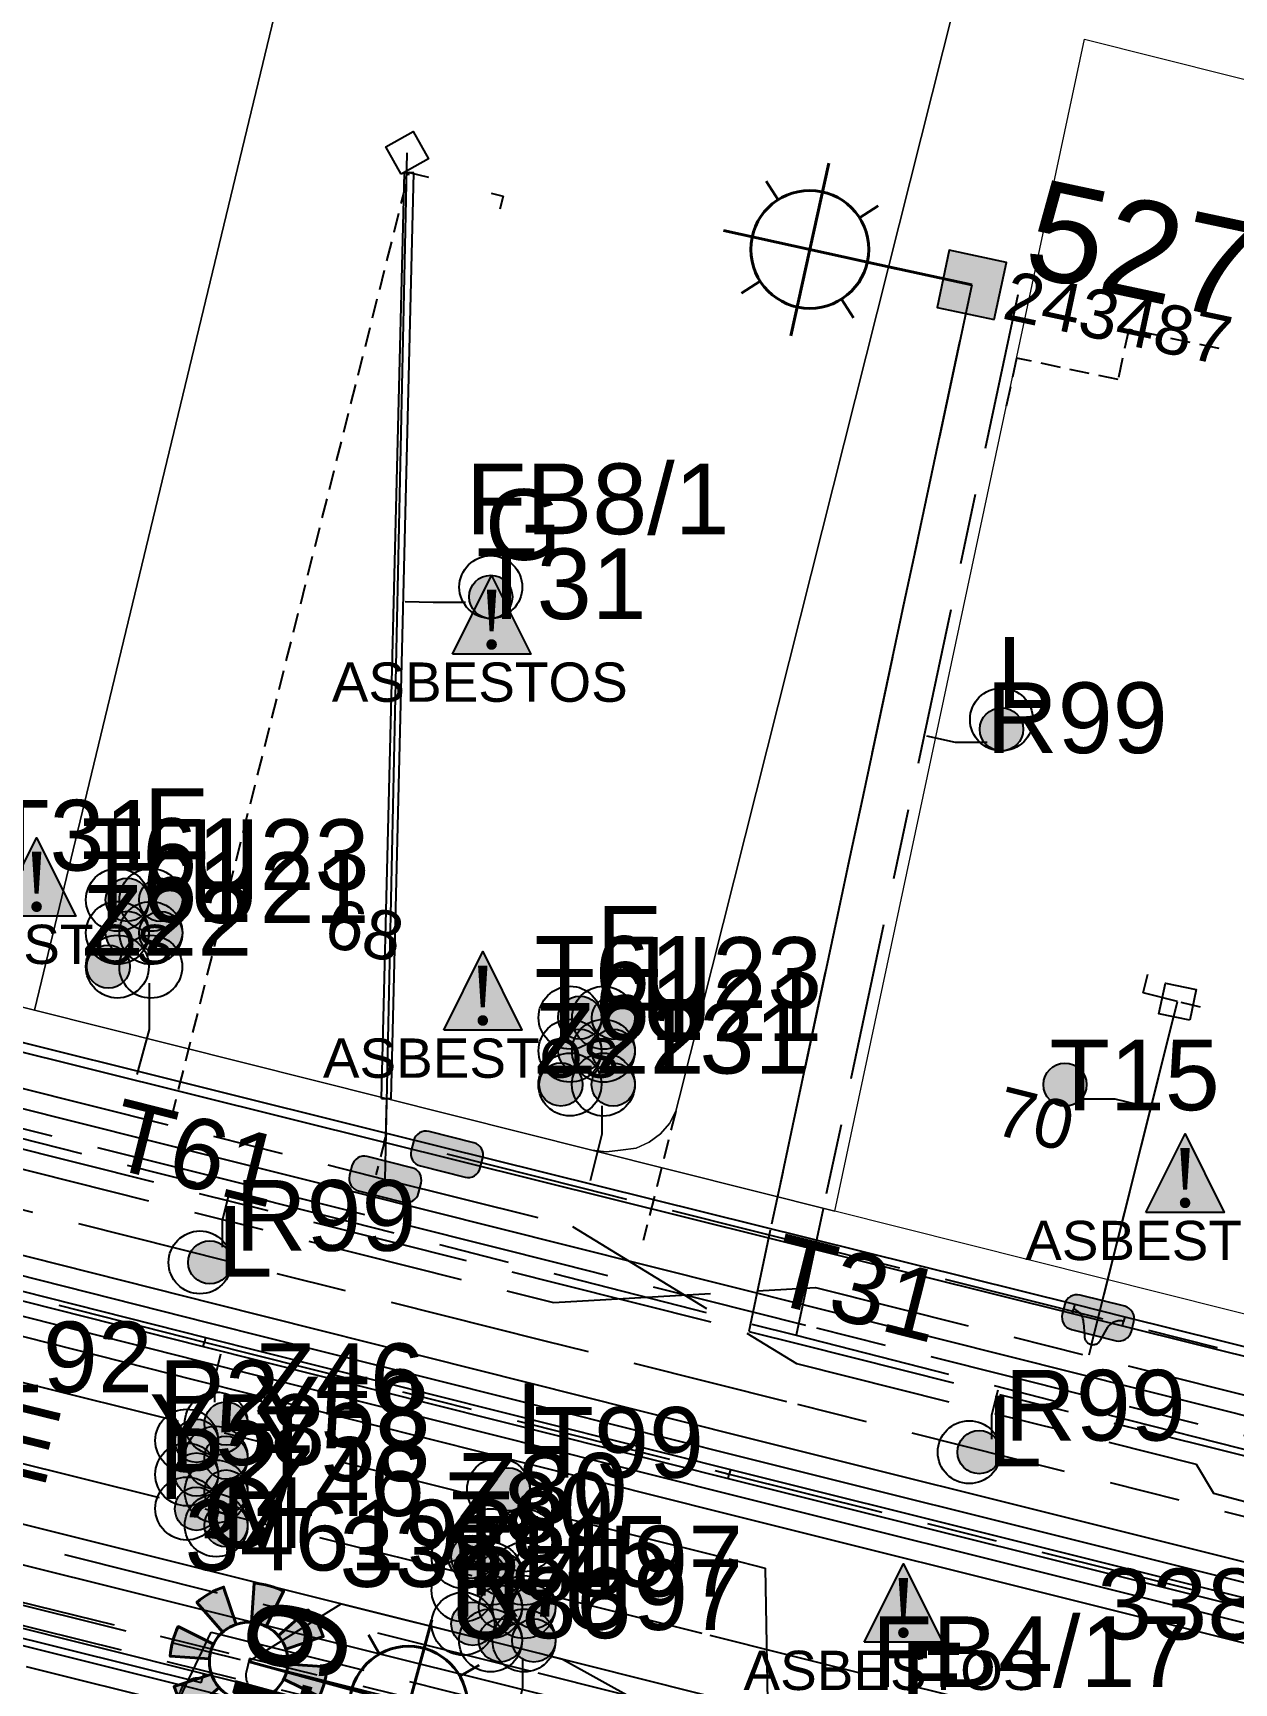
# Model space of a CAD drawing. Header units: metres. Extents: x 313711 to 315840, y 6256069 to 6257554.
# Drawn here: x 315315.64 to 315346.19, y 6256510.59 to 6256552.59 of the extents above; entities that cross this region are included whole.
import ezdxf
from ezdxf.enums import TextEntityAlignment as Align

# ---------------------------------------------------------------- set-up
doc = ezdxf.new("R2010")
doc.units = ezdxf.units.M
doc.linetypes.add('Cable Exist UG', pattern=[8.2, 4, -1.2, 1.8, -1.2])
doc.linetypes.add('DASHED', pattern=[0.75, 0.5, -0.25])
doc.layers.get('0').update_dxf_attribs({"color": 6})
for name, color, linetype in [('_User DUCT CONFIGS', 7, 'Continuous'), ('_User EARTHING', 7, 'Continuous'), ('Duct_SP_EXT', 7, 'Continuous'), ('Equip_LV_EXT', 7, 'Continuous'), ('Equip_SP_SL_EXT', 7, 'Continuous'), ('Mains_HV_EXT', 7, 'Continuous'), ('Mains_HV_MOD', 3, 'Continuous'), ('Mains_LV_EXT', 7, 'Continuous'), ('Mains_SL_EXT', 7, 'Continuous'), ('Mains_TR_EXT', 7, 'Continuous'), ('Services_SP_EXT', 7, 'Continuous'), ('SupportsUG_SP_LV_SL_EXT', 7, 'Continuous'), ('Trench_SP_EXT', 7, 'Continuous'), ('UG_Details_SP_MISC', 7, 'Continuous')]:
    doc.layers.add(name, color=color, linetype=linetype)
for name, color, linetype, lineweight in [('Cadastre Land Parcels_SP_EXT', 9, 'Continuous', 5), ('Cadastre Road Names_SP_HV_LV_SL_EXT', 9, 'Continuous', 5), ('Cadastre Roads_SP_EXT', 9, 'Continuous', 5)]:
    doc.layers.add(name, color=color, linetype=linetype, lineweight=lineweight)
doc.layers.add('UNKNOWN_FEATURES', color=1, linetype='DASHED', plot=False)
doc.styles.add('COLUMN_LABEL', font='arial.ttf')
doc.styles.add('iecARIAL', font='arial.ttf', dxfattribs={"height": 2})
doc.styles.add('iecNAME', font='times.ttf')
doc.styles.add('POLE_LABEL', font='arial.ttf')
doc.styles.get("Standard").update_dxf_attribs({"font": 'arial.ttf'})
doc.linetypes.add('Cable E UG', pattern='A,6,-0.5,["E",Standard,S=1.7,R=0,X=0.5,Y=-1],-2.9', length=9.4)
doc.linetypes.add('Cable P UG', pattern='A,6,-0.5,["P",Standard,S=1.7,R=0,X=0.5,Y=-1],-2.9', length=9.4)

# ---------------------------------------------------------------- blocks, each defined once
blk = doc.blocks.new('COLUMN_EXT')
blk.add_hatch(color=256).paths.add_polyline_path([(-1.485, 1.485), (-1.485, -1.485), (1.485, -1.485), (1.485, 1.485)])
blk.add_lwpolyline([(-1.485, -1.485), (1.485, -1.485), (1.485, 1.485), (-1.485, 1.485)], close=True)
for tag, height, style, flags, p in [('ASSET_NUM', 2.5, 'COLUMN_LABEL', 8, (2, 2)), ('STRUCTURE_PLANT_NUMBER', 0.2, 'POLE_LABEL', 9, (1.813, 0.031)), ('STREET_CODE', 0.2, 'COLUMN_LABEL', 9, (1.813, -0.2))]:
    blk.add_attdef(tag, text='', height=height, dxfattribs=dict(style=style, flags=flags)).set_placement(p, align=Align.MIDDLE_LEFT)
at = {"flags": 9}
for tag, p in [('OWNED_BY', (1.813, -0.6)), ('STATE', (1.813, -0.8)), ('COLUMN_TYPE', (1.813, -0.4)), ('STREETNAME', (1.813, -1.6)), ('USAGE', (1.813, -1)), ('LEGEND', (1.813, -1.2)), ('LOCATION', (1.813, -1.4)), ('SUBURB', (1.813, -1.8)), ('NOTES', (1.813, -2))]:
    blk.add_attdef(tag, text='', height=0.2, dxfattribs=at).set_placement(p, align=Align.MIDDLE_LEFT)
at = {"flags": 1}
blk.add_attdef('Z', (1.813, -2.351), '', height=0.2, dxfattribs=at)
blk = doc.blocks.new('DUCT_EXT')
blk.add_circle((0, 0.8), 0.8)
at = {"flags": 1}
blk.add_attdef('Z', (0, 0), '', height=0.2, dxfattribs=at)
at = {"flags": 9}
for tag, p in [('DUCT_CODE', (0, 0)), ('XSECT_TYPE', (0, -0.2)), ('FB_REFERENCE', (0, -0.4)), ('STATE', (0, -0.6)), ('NOTES', (0, -0.8))]:
    blk.add_attdef(tag, text='', height=0.2, dxfattribs=at).set_placement(p, align=Align.MIDDLE_LEFT)
blk = doc.blocks.new('SL_LANTERN_EXT')
at = {"lineweight": 40}
for p, q in [((0, 1.968), (0, 6.468)), ((-1.459, 5.676), (-1.061, 5.278)), ((1.458, 5.676), (1.06, 5.278)), ((-2.25, 4.218), (2.25, 4.218)), ((-1.459, 2.759), (-1.061, 3.157)), ((1.458, 2.759), (1.06, 3.157)), ((0, 0), (0, 2.721))]:
    blk.add_line(p, q, dxfattribs=at)
blk.add_circle((0, 4.218), 1.5, dxfattribs=at)
at = {"style": 'iecARIAL', "flags": 8}
blk.add_attdef('ASSET_NUM', (1.5, 1.5), '', height=2.5, dxfattribs=at)
for tag, p, height, flags in [('CONSTRUCTED_VOLTAGE', (0.981, -0.653), 0.2, 9), ('CONTROL_TYPE', (0.981, -0.853), 0.2, 9), ('LNUMBER', (2.181, -3.253), 2.5, 8), ('LANTERN_PURPOSE', (0.981, -1.053), 0.2, 9), ('LANTERN_TYPE', (0.981, -1.253), 0.2, 9), ('NO_PHASES', (0.981, -1.453), 0.2, 9), ('OPERATING_VOLTAGE', (0.981, -1.653), 0.2, 9), ('ORIENTATION', (0.981, -1.853), 0.2, 9), ('OWNED_BY', (0.981, -2.053), 0.2, 9), ('STATE', (0.981, -2.253), 0.2, 9), ('CEXIST', (0.981, -2.653), 0.2, 9), ('USAGE', (0.981, -2.453), 0.2, 9), ('CNEW', (0.981, -2.853), 0.2, 9), ('CNUMBER', (0.981, -3.053), 0.2, 9), ('CREMOVE', (0.981, -3.253), 0.2, 9), ('CREPLACE', (0.981, -3.453), 0.2, 9), ('LKINGHEIGHT', (0.981, -3.653), 0.2, 9), ('LBRACKET', (0.981, -3.853), 0.2, 9), ('LBRACKETVOCAB', (0.981, -4.053), 0.2, 9), ('LCATEGORY', (0.981, -4.253), 0.2, 9), ('LCHARGE1', (0.981, -4.453), 0.2, 9), ('LCHARGE1PERCENT', (0.981, -4.653), 0.2, 9), ('LCHARGE2', (0.981, -4.853), 0.2, 9), ('LCHARGE2PERCENT', (0.981, -5.053), 0.2, 9), ('LCHARGE3', (0.981, -5.253), 0.2, 9), ('LCHARGE3PERCENT', (0.981, -5.453), 0.2, 9), ('LEXIST', (0.981, -5.653), 0.2, 9), ('LLAMP', (0.981, -5.853), 0.2, 9), ('LLAMPVOCAB', (0.981, -6.053), 0.2, 9), ('LMAST', (0.981, -6.253), 0.2, 9), ('LMASTVOCAB', (0.981, -6.453), 0.2, 9), ('LNEW', (0.981, -6.653), 0.2, 9), ('LANTNUMBER', (0.981, -6.853), 0.2, 9), ('LOUTREACH', (0.981, -7.253), 0.2, 9), ('LOUTREACHVOCAB', (0.981, -7.453), 0.2, 9), ('LRATECODE', (0.981, -7.653), 0.2, 9), ('LREMOVE', (0.981, -7.853), 0.2, 9), ('LREPLACE', (0.981, -8.053), 0.2, 9), ('LTYPE', (0.981, -8.253), 0.2, 9), ('LTYPEVOCAB', (0.981, -8.453), 0.2, 9), ('LEGEND', (0.981, -8.653), 0.2, 9), ('LOCATION', (0.981, -8.853), 0.2, 9), ('STREETNAME', (0.981, -9.253), 0.2, 9), ('NOTES', (0.981, -9.053), 0.2, 9), ('SUBURB', (0.981, -9.453), 0.2, 1)]:
    blk.add_attdef(tag, p, '', height=height, dxfattribs=dict(flags=flags))
blk = doc.blocks.new('SL_NIGHTWATCH_EXT')
at = {"lineweight": 40}
h = blk.add_hatch(color=256, dxfattribs=at)
h.paths.add_polyline_path([(0.387, 1.962, 0.098491), (-0.394, 1.961), (-0.197, 0.98, -0.098491), (0.193, 0.981)])
h.paths.add_polyline_path([(0.554, 0.832, -0.098491), (0.83, 0.557), (1.661, 1.114, 0.098491), (1.108, 1.665)])
h.paths.add_polyline_path([(0.98, 0.197, -0.098491), (0.981, -0.193), (1.962, -0.387, 0.098491), (1.961, 0.394)])
h.paths.add_polyline_path([(0.832, -0.554, -0.098491), (0.557, -0.83), (1.114, -1.661, 0.098491), (1.665, -1.108)])
h.paths.add_polyline_path([(-0.193, -0.981), (-0.387, -1.962, 0.098491), (0.394, -1.961), (0.197, -0.98, -0.098491)])
h.paths.add_polyline_path([(-0.83, -0.557), (-1.661, -1.114, 0.098491), (-1.108, -1.665), (-0.554, -0.832, -0.098491)])
h.paths.add_polyline_path([(-0.981, 0.193), (-1.962, 0.387, 0.098491), (-1.961, -0.394), (-0.98, -0.197, -0.098491)])
h.paths.add_polyline_path([(-1.114, 1.661, 0.098491), (-1.665, 1.108), (-0.832, 0.554, -0.098491), (-0.557, 0.83)])
for p, q in [((-1.165, 1.626), (-1.165, 1.626, 0)), ((-1.103, 1.644), (-1.103, 1.644, 0)), ((1.082, 1.626), (1.082, 1.626, 0)), ((1.965, -0.374), (1.965, -0.374, 0)), ((-0.856, -0.574), (-0.856, -0.574, 0)), ((0.819, -0.574), (0.819, -0.574, 0)), ((1.131, -1.65), (1.131, -1.65, 0))]:
    blk.add_line(p, q, dxfattribs=at)
for points in [[(-0.197, 0.98, -0.098491), (0.193, 0.981), (0.387, 1.962, 0.098491), (-0.394, 1.961)], [(-0.557, 0.83, 0.098491), (-0.832, 0.554), (-1.665, 1.108, -0.098491), (-1.114, 1.661)], [(0.83, 0.557), (1.661, 1.114, 0.098491), (1.108, 1.665), (0.554, 0.832, -0.098491)], [(-0.981, 0.193, 0.098491), (-0.98, -0.197), (-1.961, -0.394, -0.098491), (-1.962, 0.387)], [(0.981, -0.193), (1.962, -0.387, 0.098491), (1.961, 0.394), (0.98, 0.197, -0.098491)], [(-0.83, -0.557, 0.098491), (-0.554, -0.832), (-1.108, -1.665, -0.098491), (-1.661, -1.114)], [(0.557, -0.83), (1.114, -1.661, 0.098491), (1.665, -1.108), (0.832, -0.554, -0.098491)], [(0.197, -0.98), (0.394, -1.961, -0.098491), (-0.387, -1.962), (-0.193, -0.981, 0.098491)]]:
    blk.add_lwpolyline(points, format="xyb", close=True, dxfattribs=at)
blk.add_circle((0, 0), 1, dxfattribs=at)
blk = doc.blocks.new('CCP_EXT')
at = {"flags": 9}
for tag, p in [('OWNED_BY', (0, -1)), ('USAGE', (0, -1.2)), ('LEGEND', (0, -1.4)), ('LIFE_SUPPORT', (0, -1.6)), ('STATE', (0, -1.8)), ('NOTES', (0, -2))]:
    blk.add_attdef(tag, text='', height=0.2, dxfattribs=at).set_placement(p, align=Align.MIDDLE_LEFT)
blk.add_wipeout([(0, 0.566), (0.566, 0), (0, -0.566), (-0.566, 0)])
blk.add_lwpolyline([(-0.566, 0), (0, 0.566), (0.566, 0), (0, -0.566), (-0.566, 0)])
at = {"flags": 1}
blk.add_attdef('Z', (0, 0), '', height=0.2, dxfattribs=at)
at = {"flags": 9}
for tag, p in [('CCP_TYPE', (0, 0)), ('CONSTRUCTED_VOLTAGE', (0, -0.2)), ('NO_PHASES', (0, -0.4)), ('OPERATING_VOLTAGE', (0, -0.6)), ('ORIENTATION', (0, -0.8))]:
    blk.add_attdef(tag, text='', height=0.2, dxfattribs=at).set_placement(p, align=Align.MIDDLE_LEFT)
blk = doc.blocks.new('LV_STJ_EXT')
h = blk.add_hatch(color=256)
edge = h.paths.add_edge_path()
edge.add_ellipse((-0.586, 0.131), major_axis=(0.226, 0.226), ratio=1, start_angle=45, end_angle=135)
edge.add_line((-0.906, 0.131), (-0.906, -0.131))
edge.add_ellipse((-0.586, -0.131), major_axis=(0.226, 0.226), ratio=1, start_angle=135, end_angle=225)
edge.add_line((-0.586, -0.451), (0.586, -0.451))
edge.add_ellipse((0.586, -0.131), major_axis=(-0.226, 0.226), ratio=1, start_angle=135, end_angle=225)
edge.add_line((0.906, -0.131), (0.906, 0.131))
edge.add_ellipse((0.586, 0.131), major_axis=(-0.226, 0.226), ratio=1, start_angle=225, end_angle=315)
edge.add_line((0.586, 0.451), (-0.586, 0.451))
blk.add_lwpolyline([(-0.906, 0.131), (-0.906, -0.131, 0.414214), (-0.586, -0.451), (0.586, -0.451, 0.414214), (0.906, -0.131), (0.906, 0.131, 0.414214), (0.586, 0.451), (-0.586, 0.451, 0.414214)], format="xyb", close=True)
at = {"flags": 1}
blk.add_attdef('Z', (0, 0), '', height=0.2, dxfattribs=at)
at = {"flags": 9}
for tag, p in [('ORIENTATION', (0, 0)), ('USAGE', (0, -0.2)), ('LEGEND', (0, -0.4)), ('NOTES', (0, -0.6))]:
    blk.add_attdef(tag, text='', height=0.2, dxfattribs=at).set_placement(p, align=Align.MIDDLE_LEFT)
blk = doc.blocks.new('WARNING_FEATURE_EXT')
h = blk.add_hatch(color=2)
h.dxf.hatch_style = 1
h.paths.add_polyline_path([(0.001, 1.995), (-0.994, -0.001), (0.997, -0.001)])
at = {"color": 18, "true_color": 0x000000}
blk.add_lwpolyline([(-0.994, -0.001), (0.001, 1.995), (0.997, -0.001)], close=True, dxfattribs=at)
at = {"color": 18, "true_color": 0x000000, "insert": (0.001, 0.872), "char_height": 1.5, "attachment_point": 5, "line_spacing_factor": 1.5, "style": 'iecNAME'}
blk.add_mtext_dynamic_manual_height_columns('!', width=1.5, gutter_width=4, heights=[0], dxfattribs=at)
at = {"color": 2, "flags": 1}
for tag, p in [('STATE', (1.191, 2.008)), ('HAZMAT_ID', (1.191, 0.723))]:
    blk.add_attdef(tag, p, '', height=0.8, dxfattribs=at)
at = {"color": 2}
blk.add_attdef('WARNING_TYPE', text='', height=1, dxfattribs=at).set_placement((-4.067, -1.217), (4.875, -1.217), align=Align.ALIGNED)
at = {"color": 2, "flags": 1}
blk.add_attdef('WARNING_DESC', text='', height=0.8, dxfattribs=at).set_placement((1.191, -0.562), align=Align.MIDDLE_CENTER)
blk = doc.blocks.new('CABLE_LARGE_EXT')
h = blk.add_hatch(color=256)
edge = h.paths.add_edge_path()
edge.add_arc((0, 0.55), 0.55, 0, 360)
blk.add_circle((0, 0.55), 0.55)
at = {"flags": 1}
blk.add_attdef('Z', (0, 0), '', height=0.2, dxfattribs=at)
at = {"flags": 9}
for tag, p in [('COND_CODE', (0, 0)), ('STATE', (0, -0.4)), ('FB_REFERENCE', (0, -0.2)), ('XSECT_SIZE', (0, -0.6)), ('NOTES', (0, -0.8))]:
    blk.add_attdef(tag, text='', height=0.2, dxfattribs=at).set_placement(p, align=Align.MIDDLE_LEFT)

msp = doc.modelspace()

# ---------------------------------------------------------------- linework, layer by layer
at = {"layer": '_User DUCT CONFIGS'}
for points in [[(315326.641, 6256538.095), (315325.815, 6256538.095), (315325.105, 6256538.112)], [(315339.914, 6256534.531), (315339.105, 6256534.531), (315338.374, 6256534.688)], [(315318.594, 6256528.403), (315318.594, 6256527.226), (315318.283, 6256526.078)], [(315330.11, 6256525.285), (315330.11, 6256524.56), (315329.81, 6256523.37)], [(315342.223, 6256525.464), (315343.161, 6256525.464), (315343.996, 6256525.255)], [(315320.462, 6256521.682), (315320.462, 6256522.374), (315320.631, 6256523.043)], [(315320.262, 6256517.737), (315320.262, 6256518.34), (315320.419, 6256518.972)], [(315340.031, 6256516.801), (315340.031, 6256517.414), (315340.194, 6256518.054)], [(315328.076, 6256515.089), (315328.076, 6256514.655)], [(315328.09, 6256511.179), (315328.09, 6256510.473), (315327.885, 6256509.62)]]:
    msp.add_lwpolyline(points, dxfattribs=at)
at = {"layer": 'Cadastre Land Parcels_SP_EXT', "linetype": 'Continuous'}
msp.add_lwpolyline([(315277.568, 6256602.036), (315262.882, 6256544.759), (315261.973, 6256541.215), (315282.662, 6256536.014), (315280.463, 6256539.71), (315286.514, 6256563.328), (315290.231, 6256565.54), (315305.082, 6256561.808), (315322.818, 6256557.349), (315339.07, 6256553.264), (315332.073, 6256525.481), (315331.989, 6256525.145), (315331.83, 6256524.837), (315331.602, 6256524.572), (315331.315, 6256524.359), (315330.984, 6256524.206), (315330.585, 6256524.151), (315330.226, 6256524.111), (315329.854, 6256524.154), (315336.032, 6256522.601), (315342.385, 6256552.434), (315357.444, 6256548.648), (315376.281, 6256543.913)], dxfattribs=at)
for points in [[(315322.818, 6256557.349), (315305.082, 6256561.808), (315297.572, 6256532.267), (315315.676, 6256527.716), (315322.818, 6256557.349)], [(315329.854, 6256524.154), (315330.226, 6256524.111), (315330.585, 6256524.151), (315330.984, 6256524.206), (315331.315, 6256524.359), (315331.602, 6256524.572), (315331.83, 6256524.837), (315331.989, 6256525.145), (315332.073, 6256525.481), (315339.07, 6256553.264), (315322.818, 6256557.349), (315315.676, 6256527.716), (315329.854, 6256524.154)], [(315351.053, 6256518.826), (315336.032, 6256522.601), (315342.385, 6256552.434), (315357.444, 6256548.648), (315351.053, 6256518.826)]]:
    msp.add_lwpolyline(points, close=True, dxfattribs=at)
at = {"layer": 'Duct_SP_EXT'}
for p, q in [((315311.115, 6256527.708), (315324.574, 6256524.357)), ((315311.173, 6256527.941), (315324.632, 6256524.59)), ((315324.508, 6256525.47), (315324.628, 6256525.468)), ((315324.748, 6256525.465), (315324.628, 6256525.468)), ((315324.574, 6256524.357), (315324.603, 6256524.473)), ((315324.574, 6256524.357), (315324.603, 6256524.473)), ((315324.574, 6256524.357), (315342.081, 6256519.998)), ((315324.632, 6256524.59), (315324.603, 6256524.473)), ((315324.632, 6256524.59), (315324.603, 6256524.473)), ((315324.632, 6256524.59), (315342.139, 6256520.231)), ((315308.379, 6256522.336), (315320.029, 6256519.386)), ((315308.321, 6256522.104), (315319.971, 6256519.154)), ((315342.081, 6256519.998), (315342.11, 6256520.114)), ((315342.081, 6256519.998), (315342.11, 6256520.114)), ((315342.139, 6256520.231), (315342.11, 6256520.114)), ((315342.139, 6256520.231), (315342.11, 6256520.114)), ((315342.139, 6256520.231), (315343.412, 6256519.914)), ((315342.081, 6256519.998), (315343.354, 6256519.681)), ((315343.354, 6256519.681), (315343.383, 6256519.797)), ((315343.354, 6256519.681), (315343.383, 6256519.797)), ((315343.354, 6256519.681), (315350.58, 6256517.882)), ((315343.412, 6256519.914), (315343.383, 6256519.797)), ((315343.412, 6256519.914), (315343.383, 6256519.797)), ((315343.412, 6256519.914), (315350.638, 6256518.114)), ((315319.971, 6256519.154), (315320, 6256519.27)), ((315320.029, 6256519.386), (315320, 6256519.27)), ((315320.029, 6256519.386), (315333.379, 6256516.026)), ((315319.971, 6256519.154), (315333.321, 6256515.794)), ((315333.321, 6256515.794), (315333.35, 6256515.91)), ((315333.379, 6256516.026), (315333.35, 6256515.91)), ((315333.379, 6256516.026), (315353.749, 6256510.936)), ((315333.321, 6256515.794), (315353.691, 6256510.704)), ((315319.98, 6256510.825), (315313.98, 6256512.325)), ((315319.922, 6256510.593), (315313.921, 6256512.092)), ((315319.922, 6256510.593), (315319.951, 6256510.709)), ((315319.922, 6256510.593), (315319.951, 6256510.709)), ((315319.98, 6256510.825), (315319.951, 6256510.709)), ((315319.98, 6256510.825), (315319.951, 6256510.709)), ((315321.316, 6256510.491), (315319.98, 6256510.825))]:
    msp.add_line(p, q, dxfattribs=at)
at = {"layer": 'Mains_HV_EXT', "linetype": 'Cable Exist UG'}
msp.add_lwpolyline([(315486.401, 6256469.558), (315483.364, 6256470.302), (315478.348, 6256471.53), (315474.75, 6256474.469), (315454.289, 6256479.476), (315454.289, 6256479.476), (315424.667, 6256486.791), (315402.82, 6256492.258), (315397.456, 6256493.598), (315386.619, 6256496.306), (315359.642, 6256503.047), (315353.72, 6256504.528), (315332.372, 6256509.869), (315328.29, 6256510.892), (315314.484, 6256514.343), (315295.985, 6256518.972), (315272.557, 6256524.833)], dxfattribs=at)
at = {"layer": 'Mains_HV_MOD', "linetype": 'Cable Exist UG'}
msp.add_lwpolyline([(315279.891, 6256534.665), (315282.938, 6256526.359), (315296.956, 6256522.853), (315315.455, 6256518.223), (315329.261, 6256514.773), (315333.344, 6256513.749), (315334.263, 6256513.519), (315334.518, 6256498.308), (315328.997, 6256476.09)], dxfattribs=at)
at = {"layer": 'Mains_LV_EXT', "linetype": 'Cable Exist UG'}
for points in [[(315312.073, 6256526.56), (315315.189, 6256525.777), (315324.601, 6256523.412)], [(315342.732, 6256519.886), (315335.789, 6256521.632), (315329.611, 6256523.185), (315326.172, 6256524.049)], [(315324.601, 6256523.412), (315329.367, 6256522.215), (315335.057, 6256518.722), (315335.057, 6256518.722), (315345.229, 6256516.166), (315345.665, 6256515.426), (315347.479, 6256514.942), (315348.141, 6256515.434), (315348.141, 6256515.434), (315350.078, 6256514.947), (315367.58, 6256510.548), (315387.64, 6256505.492), (315391.727, 6256504.496), (315391.919, 6256504.129), (315393.733, 6256503.667), (315394.165, 6256503.901), (315403.462, 6256501.635), (315414.441, 6256498.959)], [(315319.353, 6256510.034), (315313.757, 6256511.433), (315313.757, 6256511.433), (315295.257, 6256516.062), (315295.257, 6256516.062), (315279.815, 6256519.925)], [(315351.11, 6256517.781), (315350.809, 6256517.856), (315342.732, 6256519.886)], [(315319.298, 6256510.047), (315320.174, 6256511.89), (315320.174, 6256511.89), (315328.047, 6256509.922), (315332.129, 6256508.899), (315355.625, 6256503.02)]]:
    msp.add_lwpolyline(points, dxfattribs=at)
at = {"layer": 'Mains_SL_EXT', "linetype": 'Cable Exist UG'}
for points in [[(315339.519, 6256546.177), (315333.847, 6256519.542)], [(315295.093, 6256529.281), (315296.718, 6256528.873), (315314.823, 6256524.322), (315329.001, 6256520.76), (315333.847, 6256519.542)], [(315266.077, 6256524.907), (315295.621, 6256517.517), (315314.12, 6256512.888), (315321.126, 6256511.137)], [(315333.847, 6256519.542), (315335.179, 6256519.207), (315346.838, 6256516.277)], [(315321.126, 6256511.137), (315323.475, 6256512.611), (315329.112, 6256511.202), (315333.791, 6256508.605), (315334.24, 6256507.856), (315362.084, 6256500.891)], [(315321.126, 6256511.137), (315328.372, 6256509.326), (315332.352, 6256507.116), (315334.942, 6256502.802), (315335.019, 6256498.25), (315328.94, 6256473.891), (315328.488, 6256474.012), (315327.235, 6256473.254)]]:
    msp.add_lwpolyline(points, dxfattribs=at)
at = {"layer": 'Trench_SP_EXT', "linetype": 'Cable Exist UG'}
for points in [[(315340.693, 6256545.927), (315335.739, 6256522.664), (315335.053, 6256519.443)], [(315295.171, 6256529.593), (315297.103, 6256529.101), (315335.053, 6256519.443)], [(315324.628, 6256525.468), (315324.603, 6256524.473)], [(315266.064, 6256524.847), (315321.148, 6256511.218)], [(315335.053, 6256519.443), (315346.878, 6256516.434)]]:
    msp.add_lwpolyline(points, dxfattribs=at)
for points in [[(315342.11, 6256520.114, -0.327829), (315342.361, 6256519.756), (315342.361, 6256519.756), (315342.385, 6256519.437), (315342.385, 6256519.437, 0.844116), (315342.8, 6256519.334), (315342.8, 6256519.334), (315342.983, 6256519.653), (315342.983, 6256519.653, -0.319035), (315343.383, 6256519.797)], [(315321.148, 6256511.218), (315321.059, 6256510.862), (315321.059, 6256510.862, 0.302661), (315321.287, 6256510.375)], [(315328.238, 6256473.019), (315335.016, 6256499.525), (315335.341, 6256500.798), (315335.341, 6256500.798, 0.429579), (315330.83, 6256508.822), (315330.83, 6256508.822), (315321.148, 6256511.218)], [(315318.886, 6256508.398), (315319.381, 6256510.378), (315319.381, 6256510.378, -0.388331), (315319.951, 6256510.709)]]:
    msp.add_lwpolyline(points, format="xyb", dxfattribs=at)
at = {"layer": 'UG_Details_SP_MISC', "linetype": 'Cable Exist UG', "flags": 128}
msp.add_lwpolyline([(315339.21, 6256544.725), (315334.429, 6256522.274)], dxfattribs=at)
at = {"layer": 'UNKNOWN_FEATURES'}
for points in [[(315327.292, 6256548.513), (315327.598, 6256548.437), (315327.515, 6256548.105)], [(315345.809, 6256544.557), (315343.512, 6256545.046), (315343.24, 6256543.767), (315340.657, 6256544.317), (315340.387, 6256543.05)], [(315331.989, 6256525.145), (315331.629, 6256523.708), (315331.163, 6256521.857)], [(315324.603, 6256524.473), (315324.365, 6256523.525)], [(315342.561, 6256519.208), (315342.494, 6256518.939)]]:
    msp.add_lwpolyline(points, dxfattribs=at)

# ---------------------------------------------------------------- block references
at = {"layer": '_User DUCT CONFIGS'}
for name, p in [('DUCT_EXT', (315327.284, 6256537.687)), ('CABLE_LARGE_EXT', (315327.284, 6256537.687)), ('DUCT_EXT', (315340.275, 6256534.316))]:
    msp.add_blockref(name, p, dxfattribs=at)
for name, p, rotation in [('CABLE_LARGE_EXT', (315340.275, 6256534.316), 359.9537185264314), ('DUCT_EXT', (315318.588, 6256530.527), 90.0000000000002), ('CABLE_LARGE_EXT', (315318.588, 6256530.527), 89.95371849291912), ('DUCT_EXT', (315319.439, 6256530.525), 90.0000000000002), ('CABLE_LARGE_EXT', (315319.439, 6256530.525), 90.0000000000002), ('DUCT_EXT', (315318.588, 6256529.685), 89.94547106992339), ('CABLE_LARGE_EXT', (315318.588, 6256529.685), 89.95371849291912), ('DUCT_EXT', (315319.439, 6256529.683), 90.0000000000002), ('CABLE_LARGE_EXT', (315319.439, 6256529.683), 89.95371849291912), ('DUCT_EXT', (315318.586, 6256528.826), 89.94547106992339), ('CABLE_LARGE_EXT', (315318.106, 6256528.826), 89.95371849291912), ('DUCT_EXT', (315319.437, 6256528.824), 90.0000000000002), ('DUCT_EXT', (315330.1, 6256527.527), 90.0000000000002), ('CABLE_LARGE_EXT', (315330.1, 6256527.527), 89.95371849291912), ('DUCT_EXT', (315330.952, 6256527.525), 90.0000000000002), ('CABLE_LARGE_EXT', (315330.952, 6256527.525), 90.0000000000002), ('DUCT_EXT', (315330.1, 6256526.685), 89.94547106992339), ('CABLE_LARGE_EXT', (315330.1, 6256526.685), 89.95371849291912), ('DUCT_EXT', (315330.951, 6256526.683), 90.0000000000002), ('CABLE_LARGE_EXT', (315330.951, 6256526.683), 89.95371849291912), ('DUCT_EXT', (315330.098, 6256525.826), 89.94547106992339), ('CABLE_LARGE_EXT', (315329.618, 6256525.826), 89.95371849291912), ('DUCT_EXT', (315330.949, 6256525.824), 90.0000000000002), ('CABLE_LARGE_EXT', (315330.949, 6256525.824), 89.95371849291912), ('CABLE_LARGE_EXT', (315341.89, 6256525.272), 0.003713381754806735), ('DUCT_EXT', (315320.688, 6256521.298), 90.0000000000002), ('CABLE_LARGE_EXT', (315320.688, 6256521.298), 89.95371849291912), ('DUCT_EXT', (315321.1, 6256517.196), 90.0000000000002), ('DUCT_EXT', (315320.35, 6256516.758), 89.73288901136623), ('CABLE_LARGE_EXT', (315321.1, 6256517.196), 89.99901735989029), ('CABLE_LARGE_EXT', (315320.351, 6256516.758), 90.0000000000002), ('DUCT_EXT', (315340.256, 6256516.468), 90.0000000000002), ('DUCT_EXT', (315321.1, 6256516.325), 89.73288901136623), ('CABLE_LARGE_EXT', (315321.1, 6256516.325), 89.73288901136623), ('CABLE_LARGE_EXT', (315340.256, 6256516.468), 89.95371849291912), ('DUCT_EXT', (315320.35, 6256515.895), 89.73288901136623), ('CABLE_LARGE_EXT', (315320.351, 6256515.895), 89.73288901136623), ('DUCT_EXT', (315328.282, 6256515.521), 90.0000000000002), ('DUCT_EXT', (315321.1, 6256515.462), 89.73288901136623), ('CABLE_LARGE_EXT', (315321.1, 6256515.462), 89.73288901136623), ('CABLE_LARGE_EXT', (315328.282, 6256515.521), 89.95371849291912), ('DUCT_EXT', (315320.35, 6256515.028), 89.73288901136623), ('CABLE_LARGE_EXT', (315320.351, 6256515.028), 90.0000000000002), ('DUCT_EXT', (315321.1, 6256514.605), 90.0000000000002), ('CABLE_LARGE_EXT', (315321.1, 6256514.605), 90.0000000000002), ('DUCT_EXT', (315328.079, 6256514.226), 90.0000000000002), ('DUCT_EXT', (315328.929, 6256514.226), 90.0000000000002), ('DUCT_EXT', (315327.379, 6256513.8), 90.0000000000002), ('CABLE_LARGE_EXT', (315327.297, 6256513.8), 90.00374356399374), ('CABLE_LARGE_EXT', (315327.379, 6256513.8), 90.00961709314949), ('DUCT_EXT', (315328.079, 6256513.376), 90.03147383350176), ('CABLE_LARGE_EXT', (315328.079, 6256513.376), 89.96972528503073), ('DUCT_EXT', (315328.929, 6256513.376), 90.0314743671105), ('DUCT_EXT', (315327.379, 6256512.95), 90.03147383350176), ('DUCT_EXT', (315328.08, 6256512.526), 90.0314743671105), ('CABLE_LARGE_EXT', (315328.08, 6256512.526), 89.96972528503073), ('DUCT_EXT', (315328.93, 6256512.526), 90.0314743671105), ('CABLE_LARGE_EXT', (315328.93, 6256512.526), 89.96972528503073), ('DUCT_EXT', (315327.38, 6256512.1), 90.0314743671105), ('CABLE_LARGE_EXT', (315327.38, 6256512.1), 90.00961709314949), ('DUCT_EXT', (315328.08, 6256511.676), 90.0314743671105), ('CABLE_LARGE_EXT', (315328.08, 6256511.676), 89.94501370041212), ('DUCT_EXT', (315328.93, 6256511.676), 90.03147383350176), ('CABLE_LARGE_EXT', (315328.93, 6256511.676), 90.0000000000002)]:
    msp.add_blockref(name, p, dxfattribs=dict(at, rotation=rotation))
at = {"layer": '_User EARTHING'}
ref = msp.add_blockref('WARNING_FEATURE_EXT', (315327.306, 6256536.784), dxfattribs=at)
ref.add_attrib('WARNING_TYPE', 'ASBESTOS', (315323.24, 6256535.567), dxfattribs={"layer": '0', "color": 2, "height": 1})
ref = msp.add_blockref('WARNING_FEATURE_EXT', (315315.732, 6256530.11), dxfattribs=at)
ref.add_attrib('WARNING_TYPE', 'ASBESTOS', (315311.666, 6256528.893), dxfattribs={"layer": '0', "color": 2, "height": 1})
ref = msp.add_blockref('WARNING_FEATURE_EXT', (315327.081, 6256527.214), dxfattribs=at)
ref.add_attrib('WARNING_TYPE', 'ASBESTOS', (315323.014, 6256525.997), dxfattribs={"layer": '0', "color": 2, "height": 1})
ref = msp.add_blockref('WARNING_FEATURE_EXT', (315344.945, 6256522.573), dxfattribs=at)
ref.add_attrib('WARNING_TYPE', 'ASBESTOS', (315340.878, 6256521.356), dxfattribs={"layer": '0', "color": 2, "height": 1})
ref = msp.add_blockref('WARNING_FEATURE_EXT', (315337.78, 6256511.631), dxfattribs=at)
ref.add_attrib('WARNING_TYPE', 'ASBESTOS', (315333.713, 6256510.414), dxfattribs={"layer": '0', "color": 2, "height": 1})
at = {"layer": 'Equip_LV_EXT'}
for p, rotation in [((315326.172, 6256524.049), 345.8981143524474), ((315324.601, 6256523.412), 345.8981143524474), ((315342.732, 6256519.886), 345.8917353704526)]:
    msp.add_blockref('LV_STJ_EXT', p, dxfattribs=dict(at, rotation=rotation))
at = {"layer": 'Equip_SP_SL_EXT'}
ref = msp.add_blockref('SL_LANTERN_EXT', (315339.519, 6256546.177), dxfattribs=dict(at, rotation=77.62223024128696))
ref.add_attrib('ASSET_NUM', '52771', dxfattribs={"layer": '0', "height": 2.5, "rotation": 347.9781, "style": 'iecARIAL'}).set_placement((315341.019, 6256547.677), align=Align.MIDDLE_LEFT)
at = {"layer": 'Equip_SP_SL_EXT', "rotation": 254.7302462193466}
msp.add_blockref('SL_NIGHTWATCH_EXT', (315321.126, 6256511.137), dxfattribs=at)
at = {"layer": 'Equip_SP_SL_EXT'}
ref = msp.add_blockref('SL_LANTERN_EXT', (315321.126, 6256511.137), dxfattribs=dict(at, rotation=254.7302461871733))
ref.add_attrib('ASSET_NUM', '52749', dxfattribs={"layer": '0', "height": 2.5, "rotation": 74.7484, "style": 'iecARIAL'}).set_placement((315322.626, 6256512.637), align=Align.MIDDLE_RIGHT)
at = {"layer": 'SupportsUG_SP_LV_SL_EXT'}
ref = msp.add_blockref('COLUMN_EXT', (315339.519, 6256546.177), dxfattribs=dict(at, xscale=0.5, yscale=0.5, zscale=0.5, rotation=77.9781380239046))
ref.add_attrib('ASSET_NUM', '243487', dxfattribs={"layer": '0', "height": 1.25, "rotation": 347.9781, "style": 'COLUMN_LABEL'}).set_placement((315340.519, 6256546.552), align=Align.TOP_LEFT)

# ---------------------------------------------------------------- texts
at = {"layer": '_User DUCT CONFIGS'}
for s, p in [('FB8/1', (315326.652, 6256539.832)), ('G', (315327.137, 6256539.178)), ('T31', (315326.917, 6256537.67)), ('L', (315340.157, 6256535.412)), ('R99', (315339.891, 6256534.26)), ('T31', (315314.525, 6256531.271)), ('E', (315318.455, 6256531.561)), ('T61', (315316.885, 6256530.804)), ('U23', (315319.588, 6256530.776)), ('T61', (315316.885, 6256529.962)), ('U21', (315319.587, 6256529.934)), ('Z22', (315316.883, 6256529.103)), ('E', (315329.973, 6256528.566)), ('T61', (315328.398, 6256527.804)), ('U23', (315331.1, 6256527.776)), ('T61', (315328.397, 6256526.962)), ('U21', (315331.1, 6256526.934)), ('Z22', (315328.395, 6256526.103)), ('T31', (315331.056, 6256526.105)), ('R99', (315320.782, 6256521.593)), ('L', (315320.338, 6256520.937)), ('346192', (315310.299, 6256517.992)), ('Z46', (315321.276, 6256517.435)), ('P2', (315318.838, 6256517.005)), ('Y58', (315321.274, 6256516.593)), ('R99', (315340.35, 6256516.763)), ('L', (315327.942, 6256516.423)), ('Y58', (315318.598, 6256516.142)), ('Y58', (315321.274, 6256515.73)), ('T99', (315328.376, 6256515.816)), ('L', (315339.906, 6256516.106)), ('P2', (315318.838, 6256515.275)), ('Z46', (315321.276, 6256514.844)), ('Z80', (315326.429, 6256514.646)), ('Z80', (315326.073, 6256514.154)), ('C', (315319.957, 6256514.026)), ('M', (315320.424, 6256514.026)), ('T84', (315326.27, 6256513.669)), ('346192', (315319.497, 6256513.456)), ('338115', (315323.434, 6256513.039)), ('T84', (315326.271, 6256512.819)), ('U97', (315329.09, 6256512.794)), ('R7', (315326.276, 6256512.28)), ('U86', (315326.248, 6256511.732)), ('U97', (315329.091, 6256511.944)), ('338115', (315342.711, 6256511.704)), ('FB4/17', (315336.976, 6256510.489)), ('E', (315337.701, 6256509.818))]:
    msp.add_text(s, height=1.8, dxfattribs=at).set_placement(p)
at = {"layer": 'Cadastre Land Parcels_SP_EXT'}
for s, rotation, p in [('68', 346.0428, (315322.981, 6256529.38)), ('70', 346.0023, (315340.036, 6256524.581))]:
    msp.add_text(s, height=1.25, rotation=rotation, dxfattribs=at).set_placement(p)
at = {"layer": 'Cadastre Road Names_SP_HV_LV_SL_EXT'}
msp.add_text('MACQUARIE                                                            STREET', height=1.8, rotation=346.1956, dxfattribs=at).set_placement((315301.282, 6256519.303))
at = {"layer": 'Mains_LV_EXT'}
for s, rotation, p in [('T61', 345.8981, (315317.475, 6256523.738)), ('T31', 345.8896, (315334.291, 6256520.3))]:
    msp.add_text(s, height=1.8, rotation=rotation, dxfattribs=at).set_placement(p)

# ---------------------------------------------------------------- next in the draw order: block references
at = {"layer": 'Services_SP_EXT'}
for p, rotation in [((315325.158, 6256549.541), 74.20985745850537), ((315344.754, 6256527.936), 123.246745529705)]:
    msp.add_blockref('CCP_EXT', p, dxfattribs=dict(at, rotation=rotation))

# ---------------------------------------------------------------- next in the draw order: linework, layer by layer
at = {"layer": 'Cadastre Roads_SP_EXT', "linetype": 'Continuous'}
msp.add_lwpolyline([(315388.602, 6256509.375), (315368.556, 6256514.427), (315351.053, 6256518.826), (315336.032, 6256522.601), (315329.854, 6256524.154), (315315.676, 6256527.716), (315297.572, 6256532.267), (315282.662, 6256536.015), (315261.973, 6256541.215), (315262.882, 6256544.759), (315258.434, 6256542.102), (315244.036, 6256545.698)], dxfattribs=at)
at = {"layer": 'Duct_SP_EXT'}
for p, q in [((315324.508, 6256525.47), (315325.087, 6256549.04)), ((315324.748, 6256525.465), (315325.326, 6256549.034)), ((315325.087, 6256549.04), (315325.206, 6256549.037)), ((315325.326, 6256549.034), (315325.206, 6256549.037))]:
    msp.add_line(p, q, dxfattribs=at)
at = {"layer": 'Mains_HV_EXT', "linetype": 'Cable P UG'}
for points in [[(315095.804, 6256579.003), (315149.097, 6256565.906), (315153.843, 6256564.74), (315154.081, 6256565.711), (315175.605, 6256560.114), (315175.605, 6256560.114), (315197.929, 6256554.613), (315201.155, 6256553.818), (315203.352, 6256553.277), (315207.992, 6256552.116), (315212.698, 6256550.938), (315217.35, 6256549.775), (315222.323, 6256548.533), (315227.63, 6256547.207), (315243.432, 6256543.273), (315261.364, 6256538.791), (315282.052, 6256533.59), (315296.962, 6256529.842), (315315.067, 6256525.292), (315329.245, 6256521.73), (315335.423, 6256520.177), (315350.444, 6256516.402), (315367.946, 6256512.002), (315388.001, 6256506.948)], [(315385.608, 6256502.285), (315365.238, 6256507.415), (315353.599, 6256510.335), (315333.228, 6256515.425), (315319.878, 6256518.785), (315308.227, 6256521.735), (315296.618, 6256524.705), (315290.531, 6256526.214), (315280.812, 6256528.574), (315271.093, 6256530.934), (315258.45, 6256533.964), (315248.757, 6256536.415), (315233.248, 6256540.365), (315227.429, 6256541.815), (315221.038, 6256543.391), (315216.065, 6256544.633), (315211.412, 6256545.797), (315206.705, 6256546.974), (315202.075, 6256548.133), (315199.887, 6256548.672), (315196.66, 6256549.468), (315174.34, 6256554.967), (315147.836, 6256560.758), (315094.54, 6256573.856)], [(315385.486, 6256501.8), (315365.116, 6256506.93), (315353.477, 6256509.85), (315333.107, 6256514.94), (315319.755, 6256518.3), (315308.103, 6256521.251), (315296.496, 6256524.22), (315290.412, 6256525.729), (315280.694, 6256528.088), (315270.975, 6256530.448), (315258.331, 6256533.479), (315248.634, 6256535.931), (315233.126, 6256539.88), (315227.309, 6256541.33), (315220.966, 6256543.1), (315215.993, 6256544.342), (315211.339, 6256545.506), (315206.633, 6256546.683), (315202.003, 6256547.842), (315199.815, 6256548.38), (315196.588, 6256549.176), (315174.272, 6256554.675), (315147.768, 6256560.466), (315094.468, 6256573.565)], [(315313.849, 6256515.017), (315314.606, 6256514.828), (315328.411, 6256511.377), (315332.494, 6256510.354), (315352.643, 6256505.313), (315355.069, 6256506.767), (315355.069, 6256506.767), (315387.225, 6256498.731), (315398.062, 6256496.023), (315403.426, 6256494.683), (315425.996, 6256489.036), (315425.996, 6256489.036), (315427.584, 6256487.616), (315454.643, 6256480.934), (315484.197, 6256473.701), (315494.673, 6256471.135), (315507.029, 6256481.467), (315507.029, 6256481.467), (315520.348, 6256534.277), (315509.814, 6256537.332), (315513.833, 6256551.191)], [(315248.251, 6256530.403), (315257.019, 6256528.205), (315263.822, 6256526.502), (315295.864, 6256518.487), (315314.363, 6256513.858), (315328.169, 6256510.407), (315332.251, 6256509.384), (315353.599, 6256504.043), (315354.174, 6256503.899)], [(315247.765, 6256528.463), (315256.533, 6256526.265), (315263.337, 6256524.562), (315295.378, 6256516.547), (315313.878, 6256511.918), (315327.683, 6256508.467), (315331.765, 6256507.444), (315353.114, 6256502.103), (315355.864, 6256501.414)]]:
    msp.add_lwpolyline(points, dxfattribs=at)
at = {"layer": 'Mains_HV_EXT', "linetype": 'Cable E UG'}
for points in [[(315385.974, 6256503.74), (315365.604, 6256508.87), (315353.963, 6256511.79), (315333.593, 6256516.88), (315320.245, 6256520.24), (315308.597, 6256523.189), (315296.984, 6256526.16), (315290.888, 6256527.671), (315281.166, 6256530.032), (315271.445, 6256532.392), (315258.809, 6256535.421), (315249.126, 6256537.869), (315233.614, 6256541.82), (315227.791, 6256543.27), (315221.247, 6256544.267), (315216.284, 6256545.507), (315211.63, 6256546.67), (315206.924, 6256547.848), (315202.292, 6256549.006), (315200.102, 6256549.546), (315196.875, 6256550.341), (315174.544, 6256555.844), (315148.039, 6256561.635), (315094.754, 6256574.73)], [(315385.852, 6256503.255), (315365.482, 6256508.385), (315353.841, 6256511.305), (315333.472, 6256516.395), (315320.122, 6256519.755), (315308.473, 6256522.705), (315296.862, 6256525.675), (315290.769, 6256527.186), (315281.048, 6256529.546), (315271.327, 6256531.906), (315258.69, 6256534.936), (315249.003, 6256537.385), (315233.492, 6256541.335), (315227.671, 6256542.785), (315221.184, 6256543.973), (315216.211, 6256545.215), (315211.557, 6256546.379), (315206.851, 6256547.556), (315202.22, 6256548.715), (315200.03, 6256549.254), (315196.804, 6256550.05), (315174.475, 6256555.552), (315147.652, 6256561.428), (315094.683, 6256574.439)]]:
    msp.add_lwpolyline(points, dxfattribs=at)
at = {"layer": 'Mains_HV_EXT', "linetype": 'Cable Exist UG'}
for points in [[(315196.545, 6256506.476), (315197.377, 6256509.908), (315197.377, 6256509.908), (315203.057, 6256531.815), (315202.416, 6256537.294), (315204.166, 6256544.026), (315208.956, 6256542.826), (315208.956, 6256542.826), (315217.742, 6256540.626), (315228.095, 6256538.034), (315232.467, 6256536.938), (315236.695, 6256535.877), (315240.211, 6256534.997), (315244.417, 6256533.942), (315248.86, 6256532.828), (315257.627, 6256530.63), (315264.429, 6256528.927), (315296.471, 6256520.913), (315314.97, 6256516.283), (315328.776, 6256512.832), (315332.858, 6256511.809), (315354.205, 6256506.469), (315355.15, 6256506.232)], [(315387.399, 6256504.521), (315367.336, 6256509.578), (315349.834, 6256513.977), (315334.813, 6256517.752), (315328.636, 6256519.305), (315314.458, 6256522.867), (315296.353, 6256527.418), (315281.443, 6256531.165), (315269.736, 6256534.108), (315270.233, 6256536.046), (315270.233, 6256536.046), (315261.242, 6256538.306), (315261.242, 6256538.306), (315243.311, 6256542.787)], [(315415.929, 6256499.625), (315403.699, 6256502.606), (315387.88, 6256506.463), (315367.824, 6256511.518), (315367.824, 6256511.518), (315350.322, 6256515.917), (315335.301, 6256519.692), (315329.123, 6256521.245), (315314.945, 6256524.807), (315296.84, 6256529.358), (315281.93, 6256533.105), (315274.114, 6256535.07), (315275.619, 6256540.951), (315275.942, 6256542.211)], [(315205.529, 6256539.561), (315207.984, 6256538.946), (315216.771, 6256536.745), (315216.771, 6256536.745), (315227.123, 6256534.154), (315231.494, 6256533.058), (315231.494, 6256533.058), (315235.723, 6256531.997), (315239.239, 6256531.117), (315243.444, 6256530.062), (315247.887, 6256528.948), (315256.655, 6256526.75), (315263.458, 6256525.047), (315295.5, 6256517.032), (315313.999, 6256512.403), (315327.805, 6256508.952), (315331.886, 6256507.929), (315353.235, 6256502.588), (315359.157, 6256501.107), (315372.834, 6256497.689)]]:
    msp.add_lwpolyline(points, dxfattribs=at)
at = {"layer": 'Mains_LV_EXT', "linetype": 'Cable Exist UG'}
msp.add_lwpolyline([(315274.834, 6256533.858), (315281.687, 6256532.135), (315281.687, 6256532.135), (315293.39, 6256529.194), (315293.864, 6256528.423), (315295.722, 6256527.979), (315296.597, 6256528.388), (315314.701, 6256523.837), (315328.88, 6256520.275), (315335.545, 6256520.662), (315335.545, 6256520.662), (315350.565, 6256516.887), (315352.02, 6256516.521)], dxfattribs=at)
at = {"layer": 'Mains_TR_EXT', "linetype": 'Cable Exist UG'}
msp.add_lwpolyline([(315094.611, 6256574.147), (315147.904, 6256561.05), (315174.408, 6256555.26), (315196.732, 6256549.759), (315199.958, 6256548.963), (315202.147, 6256548.424), (315206.778, 6256547.265), (315211.484, 6256546.088), (315216.138, 6256544.924), (315221.111, 6256543.682), (315227.55, 6256542.3), (315233.37, 6256540.85), (315248.88, 6256536.9), (315258.57, 6256534.45), (315271.21, 6256531.42), (315280.93, 6256529.06), (315290.65, 6256526.7), (315296.74, 6256525.19), (315308.35, 6256522.22), (315320, 6256519.27), (315333.35, 6256515.91), (315353.72, 6256510.82), (315365.36, 6256507.9), (315385.73, 6256502.77)], dxfattribs=at)
at = {"layer": 'Services_SP_EXT'}
for points in [[(315324.601, 6256523.412), (315325.158, 6256549.541)], [(315342.732, 6256519.886), (315344.754, 6256527.936)]]:
    msp.add_lwpolyline(points, dxfattribs=at)
at = {"layer": 'Trench_SP_EXT', "linetype": 'Cable Exist UG'}
msp.add_lwpolyline([(315342.561, 6256519.208), (315344.754, 6256527.936), (315343.881, 6256528.156), (315344.001, 6256528.633)], dxfattribs=at)
at = {"layer": 'UNKNOWN_FEATURES'}
for points in [[(315319.16, 6256524.97), (315325.206, 6256549.037)], [(315325.706, 6256548.911), (315325.206, 6256549.037)], [(315345.334, 6256527.791), (315344.754, 6256527.936)]]:
    msp.add_lwpolyline(points, dxfattribs=at)

# ---------------------------------------------------------------- next in the draw order: texts
at = {"layer": '_User DUCT CONFIGS'}
msp.add_text('T15', height=1.8, dxfattribs=at).set_placement((315341.495, 6256525.171))

doc.saveas('drawing.dxf')
